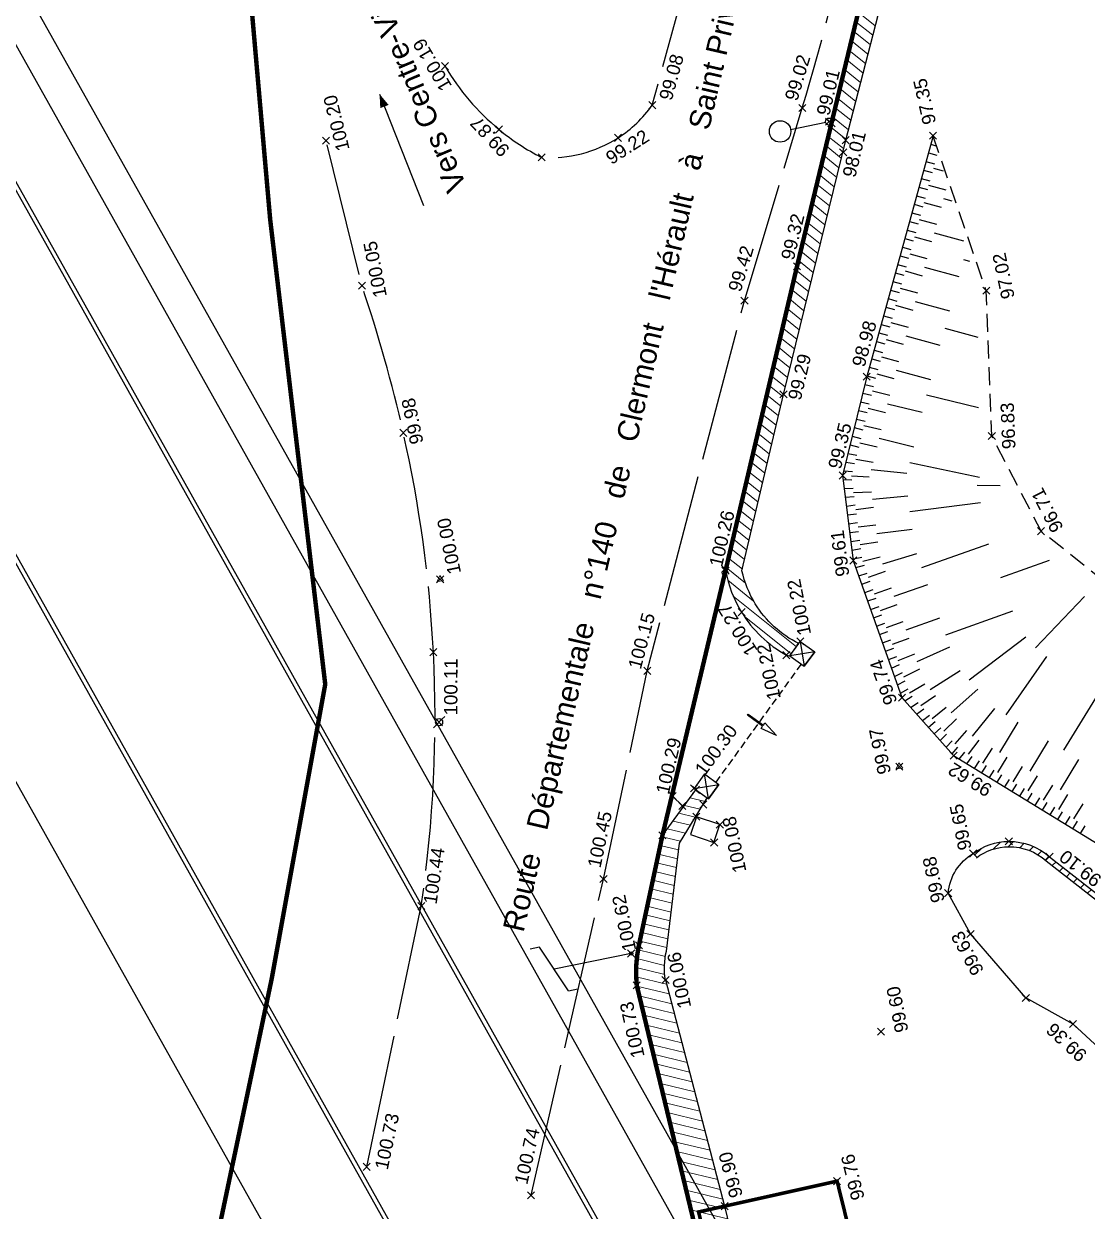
# Model space of a CAD drawing. Extents: x 947 to 1126, y 1788 to 2053.
# Drawn here: x 988.3 to 1018.18, y 1982.23 to 2015.62 of the extents above; entities that cross this region are included whole.
import ezdxf
from ezdxf.enums import TextEntityAlignment as Align

# ---------------------------------------------------------------- set-up
doc = ezdxf.new("R2010")
doc.units = 0
doc.header["$LTSCALE"] = 2.5
doc.header["$PDMODE"] = 3
doc.header["$PDSIZE"] = 0.1
for name, pattern in [('Bordchaussee', [1.7, 1.5, -0.2]), ('CACH200', [0.12, 0.08, -0.04]), ('CACH500', [0.30000000000000004, 0.2, -0.1]), ('CONTINU', [0]), ('FANTOME', [63.50000000000001, 31.75, -6.35, 6.35, -6.35, 6.35, -6.35])]:
    doc.linetypes.add(name, pattern=pattern)
for name, color, linetype in [('F_Cadastre_application', 252, 'FANTOME'), ('PBO', 7, 'Continuous'), ('T_Bati', 7, 'Continuous'), ('T_Bordures_trottoir', 7, 'Continuous'), ('T_Murs', 7, 'Continuous'), ('T_RES_AEP', 4, 'Continuous'), ('T_RES_AEP_SYMBOLE', 4, 'Continuous'), ('T_RES_TEL', 3, 'Continuous'), ('T_Signalisation_Verticale', 7, 'Continuous'), ('T_Talus_barbules', 32, 'Continuous'), ('T_Talus_crête', 34, 'Continuous'), ('T_Talus_Pied', 34, 'CACH500'), ('T_Textes', 7, 'Continuous'), ('T_Voies_Goudron', 7, 'Bordchaussee')]:
    doc.layers.add(name, color=color, linetype=linetype)
for name, color, linetype, lineweight in [('T_Murs_Hachures', 7, 'Continuous', 0), ('TOPOALT', 7, 'Continuous', 0), ('TOPOJIS', 7, 'Continuous', 0)]:
    doc.layers.add(name, color=color, linetype=linetype, lineweight=lineweight)
doc.styles.add('Arial', font='arial.ttf')

# ---------------------------------------------------------------- blocks, each defined once
blk = doc.blocks.new('PointTopo')
at = {"color": 0}
blk.add_point((0, 0), dxfattribs=at)
at = {"layer": 'TOPOALT', "style": 'Arial'}
blk.add_attdef('ALT', (0.125, -0.125), '', height=0.3750000000000001, dxfattribs=at)
blk = doc.blocks.new('gd07')
for p, q in [((0, 0), (0, 1)), ((0, 1), (1, 1)), ((0, 0), (1, 1)), ((1, 1), (0, 1)), ((0, 1), (1, 0)), ((1, 0), (1, 1)), ((1, 0), (0, 0))]:
    blk.add_line(p, q)
blk = doc.blocks.new('gr01')
at = {"color": 0, "linetype": 'ByBlock'}
blk.add_lwpolyline([(-3.9139059993e-06, 0.0201500685203122), (0.5264771646945832, 0.0201366147649971), (0.5264483045238677, 0.0944274122477396), (0.9987509119096244, 0.0001939952301697), (0.526484947553584, -0.0942228927563065), (0.526484947553584, -0.0199320896677939), (3.9139059993e-06, -0.0201500685203122)], close=True, dxfattribs=at)
blk = doc.blocks.new('p100')
at = {"flags": 128}
for points in [[(0.6822000044048764, 2.494010708417045), (0.6822000044048764, 2.754010708417045)], [(-0.6822000044048764, 1.930989291582955), (0.6822000044048764, 2.494010708417045)], [(0, 0), (0, 2.2125)], [(-0.6822000044048764, 1.930989291582955), (-0.6822000044048764, 1.670989291582956)]]:
    blk.add_lwpolyline(points, dxfattribs=at)
blk.add_circle((0, 0), 0.05)
blk = doc.blocks.new('a001')
at = {"color": 0}
for points in [[(0.160355, 0.160355), (0.070711, 0.070711)], [(-0.070711, -0.070711), (-0.160355, -0.160355)]]:
    blk.add_lwpolyline(points, dxfattribs=at)
blk.add_circle((0, 0), 0.1, dxfattribs=at)
blk = doc.blocks.new('r023')
at = {"color": 0, "linetype": 'Continuous'}
blk.add_line((0, 1.103968), (0, 0.1), dxfattribs=at)
blk.add_circle((5.2e-05, 1.405259), 0.30119, dxfattribs=at)
at = {"color": 0}
blk.add_circle((0, 0), 0.1, dxfattribs=at)
blk = doc.blocks.new('gd05')
blk.add_lwpolyline([(0, 0), (0, 1), (1, 1), (1, 0)], close=True)
blk = doc.blocks.new('t003')
at = {"color": 0}
blk.add_line((0, 0), (0, 0), dxfattribs=at)
blk.add_lwpolyline([(0.259834, -0.149954), (-5.3e-05, 0.3), (-0.259781, -0.150046)], close=True, dxfattribs=at)

msp = doc.modelspace()

# ---------------------------------------------------------------- hatches: boundary and pattern name
at = {"layer": 'T_Murs_Hachures'}
h = msp.add_hatch(dxfattribs=at)
h.set_pattern_fill('_U', color=256, scale=0.25, angle=141.2525796842289, style=0, pattern_type=0)
h.set_pattern_definition([(141.2525796842289, (0, 0), (-0.1564720895108958, -0.1949781659676134), [])])
edge = h.paths.add_edge_path()
edge.add_arc((1011.406043096757, 2000.875003786781), 2.991918217568915, 211.537934928023, 243.65935876448378, ccw=False)
edge.add_arc((1011.406043096759, 2000.875003786782), 2.991918217571356, 192.3352129605031, 211.5379349280345, ccw=False)
edge.add_line((1008.483194911136, 2000.235837842417), (1009.647949, 2005.196463))
edge.add_line((1009.647949, 2005.196463), (1011.396576, 2012.343031))
edge.add_line((1011.396576, 2012.343031), (1012.590985339819, 2016.948377627316))
edge.add_line((1012.590985339819, 2016.948377627316), (1013.447735791111, 2021.489819124718))
edge.add_line((1013.447735791111, 2021.489819124718), (1013.662985862505, 2022.891283214449))
edge.add_line((1013.662985862505, 2022.891283214449), (1013.73415, 2023.28008))
edge.add_line((1013.73415, 2023.28008), (1017.003093, 2023.779834))
edge.add_line((1017.003093, 2023.779834), (1025.520258, 2025.064502))
edge.add_line((1025.520258, 2025.064502), (1026.654826, 2025.183606))
edge.add_line((1026.654826, 2025.183606), (1030.812807, 2025.797474))
edge.add_line((1030.812807, 2025.797474), (1035.153858, 2026.431254))
edge.add_line((1035.153858, 2026.431254), (1036.628973, 2024.253925))
edge.add_line((1036.628973, 2024.253925), (1039.157619, 2020.858608))
edge.add_line((1039.157619, 2020.858608), (1041.057, 2018.235183))
edge.add_line((1041.057, 2018.235183), (1046.46123, 2010.565529))
edge.add_line((1046.46123, 2010.565529), (1051.544515, 2003.423409))
edge.add_line((1051.544515, 2003.423409), (1052.130611085689, 2003.840553131006))
edge.add_line((1052.130611085689, 2003.840553131006), (1047.048313490764, 2010.981285806562))
edge.add_line((1047.048313490764, 2010.981285806562), (1041.64240520145, 2018.653321625683))
edge.add_line((1041.64240520145, 2018.653321625683), (1039.737475100536, 2021.284411043756))
edge.add_line((1039.737475100536, 2021.284411043756), (1037.215533933753, 2024.670725188393))
edge.add_line((1037.215533933753, 2024.670725188393), (1035.496374264435, 2027.208273924347))
edge.add_line((1035.496374264435, 2027.208273924347), (1030.708309363605, 2026.50923127941))
edge.add_line((1030.708309363605, 2026.50923127941), (1026.231894, 2025.905689))
edge.add_line((1026.231894, 2025.905689), (1019.97667, 2024.9151))
edge.add_line((1019.97667, 2024.9151), (1015.778406, 2024.337506))
edge.add_line((1015.778406, 2024.337506), (1013.332001, 2024.125346))
edge.add_line((1013.332001, 2024.125346), (1013.090032, 2022.996601))
edge.add_line((1013.090032, 2022.996601), (1012.873689, 2021.588021))
edge.add_line((1012.873689, 2021.588021), (1012.021461, 2017.070552))
edge.add_line((1012.021461, 2017.070552), (1010.997796, 2012.817081))
edge.add_line((1010.997796, 2012.817081), (1010.028919, 2008.795267))
edge.add_line((1010.028919, 2008.795267), (1008.020862, 2000.24306))
edge.add_arc((1011.406043096757, 2000.875003786781), 3.443661424631404, 190.574231864715, 211.5379349280308)
edge.add_arc((1011.406043096757, 2000.875003786781), 3.443661424631384, 211.5379349280265, 240.9099257715965)
edge.add_line((1009.73179, 1997.865738), (1009.828690818086, 1997.847941102155))
edge.add_line((1009.828690818086, 1997.847941102155), (1010.078508105761, 1998.193730680903))
h = msp.add_hatch(dxfattribs=at)
h.set_pattern_fill('_U', color=256, scale=0.25, angle=-13.6565786639704, style=0, pattern_type=0)
h.set_pattern_definition([(346.3434213360296, (0, 0), (0.05902544855257708, 0.242932081914199), [])])
edge = h.paths.add_edge_path()
edge.add_line((1006.724922973683, 1992.584516672652), (1007.50490419127, 1993.855218222982))
edge.add_line((1007.50490419127, 1993.855218222982), (1007.190206, 1994.079503))
edge.add_line((1007.190206, 1994.079503), (1006.247328, 1992.79945))
edge.add_line((1006.247328, 1992.79945), (1005.585964, 1989.710123))
edge.add_arc((1009.100514664198, 1988.957726997416), 3.594185041970321, 167.9164969676096, 185.9425446078917)
edge.add_line((1005.525644, 1988.585617), (1007.092157, 1982.092015))
edge.add_line((1007.092157, 1982.092015), (1009.509385, 1972.41367))
edge.add_line((1009.509385, 1972.41367), (1010.302157, 1968.743153))
edge.add_line((1010.302157, 1968.743153), (1011.192182, 1964.854763))
edge.add_line((1011.192182, 1964.854763), (1012.904983, 1958.118469))
edge.add_line((1012.904983, 1958.118469), (1014.094212, 1953.03429))
edge.add_line((1014.094212, 1953.03429), (1014.581053, 1951.281692))
edge.add_line((1014.581053, 1951.281692), (1015.223334506305, 1951.460106542759))
edge.add_line((1015.223334506305, 1951.460106542759), (1014.189444, 1955.832114))
edge.add_line((1014.189444, 1955.832114), (1014.017335, 1956.859248))
edge.add_line((1014.017335, 1956.859248), (1013.690778798407, 1958.31025214333))
edge.add_line((1013.690778798407, 1958.31025214333), (1012.298099, 1963.562505))
edge.add_line((1012.298099, 1963.562505), (1011.978452214925, 1965.04468030536))
edge.add_line((1011.978452214925, 1965.04468030536), (1011.091700287648, 1968.91877072586))
edge.add_line((1011.091700287648, 1968.91877072586), (1010.432612, 1972.289008))
edge.add_line((1010.432612, 1972.289008), (1007.9943, 1982.377661))
edge.add_line((1007.9943, 1982.377661), (1006.33202, 1988.737164))
edge.add_arc((1008.339657257434, 1989.075657800355), 2.03597284125186, 166.6793540897611, 189.5702372144384, ccw=False)
edge.add_line((1006.358460405248, 1989.544746750558), (1006.724922973683, 1992.584516672652))
h = msp.add_hatch(dxfattribs=at)
h.set_pattern_fill('_U', color=256, scale=0.25, angle=44.99999999999999, style=0, pattern_type=0)
h.set_pattern_definition([(44.99999999999999, (0, 0), (-0.1767766952966369, 0.1767766952966369), [])])
edge = h.paths.add_edge_path()
edge.add_arc((1015.995481093836, 1990.934188169776), 1.696500317631873, 90.51106186057825, 126.8218244785069)
edge.add_line((1014.97872, 1992.292242), (1015.068619284126, 1992.172166529093))
edge.add_arc((1015.995481093837, 1990.934188169776), 1.546500317631876, 90.51106186058382, 126.82182447850971, ccw=False)
edge.add_arc((1015.995481093836, 1990.934188169776), 1.54650031763227, 48.09045397772269, 90.51106186057939, ccw=False)
edge.add_line((1017.028476119221, 1992.08509412161), (1021.536504894984, 1988.564196342927))
edge.add_line((1021.536504894984, 1988.564196342927), (1023.665110408559, 1984.748612843119))
edge.add_line((1023.665110408559, 1984.748612843119), (1024.187169800797, 1983.812807128889))
edge.add_arc((1015.884993769903, 1982.705010512633), 8.375759081477453, -4.5343065791947765, 7.6003378492254114, ccw=False)
edge.add_arc((1016.417889463176, 1981.807403452475), 7.820194095884215, -15.853632258870618, 1.7253415451170895, ccw=False)
edge.add_line((1023.940624501928, 1979.671076409619), (1023.363504917357, 1978.563854501453))
edge.add_line((1023.363504917357, 1978.563854501453), (1022.837532611164, 1974.877123431379))
edge.add_line((1022.837532611164, 1974.877123431379), (1022.986029, 1974.855938))
edge.add_line((1022.986029, 1974.855938), (1023.508378, 1978.517272))
edge.add_line((1023.508378, 1978.517272), (1024.080695, 1979.61528))
edge.add_arc((1016.417889463188, 1981.807403452564), 7.970194095897508, 344.0355926007209, 361.6663624092372)
edge.add_arc((1015.884993769902, 1982.705010512634), 8.525759081477569, 355.5207948703297, 367.7930488282832)
edge.add_line((1024.332011483792, 1983.861063996096), (1023.796105, 1984.821691))
edge.add_line((1023.796105, 1984.821691), (1021.652729, 1988.663751))
edge.add_line((1021.652729, 1988.663751), (1017.124757, 1992.200225))
edge.add_arc((1015.995481093836, 1990.934188169776), 1.696500317632072, 48.26776778310499, 90.51106186057434)

# ---------------------------------------------------------------- linework, layer by layer
at = {"layer": 'F_Cadastre_application', "ltscale": 0.025, "const_width": 0.125, "flags": 128}
msp.add_lwpolyline([(988.362201659294, 1970.00457715027), (992.8580922514782, 1977.33140236884), (995.2665709675493, 1988.764955197006), (996.7715326943255, 1997.048673577101), (995.2246873997192, 2010.108852352083), (993.682337946532, 2027.680137397984), (993.0701484182609, 2032.028151195268), (991.3574558311036, 2041.584033368143)], dxfattribs=at)
at = {"layer": 'F_Cadastre_application', "ltscale": 0.025, "flags": 128}
msp.add_lwpolyline([(1037.026427651849, 1903.719996676799, 0.125, 0.125, 0), (1031.244162966657, 1915.635636454746, 0.125, 0.125, 0), (1030.131250827418, 1917.841028739145, 0.125, 0.125, 0), (1028.71710943901, 1920.421273064972, 0.125, 0.125, 0), (1026.382481752758, 1924.233464807811, 0.125, 0.125, 0), (1023.066534, 1929.329821, 0.125, 0.125, 0), (1017.530080000002, 1938.721810999996, 0.125, 0.125, -0.06027367765974221), (1017.172372, 1939.539783, 0.125, 0.125, 0), (1015.695655, 1946.146, 0.125, 0.125, 0), (1014.789161, 1950.399413999998, 0.125, 0.125, 0), (1014.581053, 1951.281692, 0.125, 0.125, 0), (1014.094212, 1953.03429, 0.125, 0.125, 0), (1012.904983, 1958.118469, 0.125, 0.125, 0), (1011.192182, 1964.854763, 0.125, 0.125, 0), (1010.302157, 1968.743153, 0.125, 0.125, 0), (1009.509385, 1972.41367, 0.125, 0.125, 0), (1007.092157, 1982.092015, 0.125, 0.125, 0), (1005.525644, 1988.585616999998, 0.125, 0.125, -0.07881606608945001), (1005.585964, 1989.710123, 0.125, 0.125, 0), (1006.247328, 1992.79945, 0.125, 0.125, 0), (1008.020862, 2000.24306, 0.125, 0.125, 0), (1010.028919, 2008.795267, 0.125, 0.125, 0), (1010.997796, 2012.817081, 0.125, 0.125, 0), (1012.021461, 2017.070552, 0.125, 0.125, 0), (1012.873689, 2021.588021, 0.125, 0.125, 0), (1013.332001, 2024.125346, 0.125, 0.125, 0), (1015.778406, 2024.337506, 0.125, 0.125, 0), (1019.97667, 2024.9151, 0.125, 0.125, 0), (1026.231894, 2025.905689, 0.125, 0.125, 0), (1035.496374264435, 2027.208273924347, 0.125, 0.125, 0), (1042.306307703822, 2028.479740451129, 0.125, 0.125, 0), (1045.250844292421, 2023.100874001942, 0.125, 0.125, 0), (1053.74615424064, 2008.297411269055, 0.125, 0.125, 0), (1061.955696272167, 1998.959123437074, 0.125, 0.125, 0), (1072.413336397155, 1973.674856332514, 0.125, 0.125, 0), (1071.321405963603, 1956.277839693791, 0.125, 0.125, 0), (1075.367802823401, 1933.818472551036, 0.125, 0.125, 0), (1081.199193318583, 1920.588964438738, 0.125, 0.125, 0), (1090.069423972756, 1894.220847172991, 0, 0, 0)], format="xyseb", dxfattribs=at)
at = {"layer": 'PBO'}
for p, direction in [((1019.328324317112, 1938.57324222584), (-0.4890660896326709, 0.872246731132544)), ((1021.945064510509, 1940.040440494738), (-0.4890660896326629, 0.8722467311325484)), ((1028.796030713879, 1928.07351131348), (-0.4890660896326587, 0.8722467311325508)), ((1033.157264369541, 1930.518841761644), (-0.4890660896326587, 0.8722467311325508)), ((1026.613351, 1942.441608), (-0.4890660896326709, 0.872246731132544)), ((1034.901757831806, 1931.496973940909), (-0.4890660896326629, 0.8722467311325484)), ((1035.774004562939, 1931.986040030542), (-0.4890660896326629, 0.8722467311325484))]:
    msp.add_xline(p, direction, dxfattribs=at)
at = {"layer": 'T_Bati', "linetype": 'Continuous', "const_width": 0.1, "flags": 128}
msp.add_lwpolyline([(1007.263099185978, 1982.214886228293), (1011.155621, 1983.081412), (1013.633221, 1973.025594), (1010.432612, 1972.289008), (1009.77967990274, 1972.138742646815)], close=True, dxfattribs=at)
at = {"layer": 'T_Bordures_trottoir', "flags": 128}
msp.add_lwpolyline([(1022.986029, 1974.855938), (1022.664663, 1974.842582), (1021.717735, 1978.704427), (1020.641254, 1982.234155), (1020.419441, 1983.87464), (1019.657037, 1984.91883), (1019.232027, 1986.162152), (1017.786172, 1987.496826), (1016.458787, 1988.232087), (1014.90286, 1990.029842), (1014.277, 1991.175642, -0.2407982998118377), (1014.97872, 1992.292242)], format="xyb", dxfattribs=at)
at = {"layer": 'T_Murs', "color": 2}
msp.add_line((1009.828690818086, 1997.847941102155), (1009.828690818086, 1997.847941102155), dxfattribs=at)
at = {"layer": 'T_Murs', "linetype": 'CACH200'}
msp.add_line((1007.753487100191, 1994.292463152314), (1010.152926736362, 1997.613695356623), dxfattribs=at)
at = {"layer": 'T_Murs', "flags": 128}
for points, format in [([(1012.021461, 2017.070552), (1010.997796, 2012.817081), (1010.028919, 2008.795267), (1008.020862, 2000.24306, 0.09172738152740642), (1008.471031, 1999.073752, 0.1288657947444062), (1009.73179, 1997.865738), (1009.828690818086, 1997.847941102155), (1010.078508105761, 1998.193730680903, -0.1410811511095453), (1008.856049041516, 1999.310042145444, -0.08398430675299956), (1008.483194911136, 2000.235837842417), (1009.647949, 2005.196463), (1011.396576, 2012.343031), (1012.590985339819, 2016.948377627316)], "xyb"), ([(998.2980331873237, 2013.637630782341, 0, 0.25, 0), (998.4353153790495, 2013.288662875744, 0, 0, 0)], "xyseb"), ([(1014.581053, 1951.281692), (1014.094212, 1953.03429), (1012.904983, 1958.118469), (1011.192182, 1964.854763), (1010.302157, 1968.743153), (1009.509385, 1972.41367), (1007.092157, 1982.092015), (1005.525644, 1988.585617, -0.07881606608921261), (1005.585964, 1989.710123), (1006.247328, 1992.79945), (1007.190206, 1994.079503)], "xyb"), ([(1006.33202, 1988.737164, -0.1002137885140671), (1006.358460405248, 1989.544746750558), (1006.724922973683, 1992.584516672652), (1007.504904191263, 1993.855218222987)], "xyb"), ([(1014.97872, 1992.292242, -0.159774712528722), (1015.980349, 1992.630621, -0.1864372976503466), (1017.124757, 1992.200225), (1021.652729, 1988.663751), (1023.796105, 1984.821691), (1024.332011483792, 1983.861063996096), (1024.332011483792, 1983.861063996096, -0.05359904874479526), (1024.384713, 1982.039172, -0.07708086139608439), (1024.080695, 1979.61528), (1023.508378, 1978.517272), (1022.986029, 1974.855938)], "xyb"), ([(1015.068619284126, 1992.172166529093, -0.1597747125287036), (1015.981686939081, 1992.480626967055, -0.1872379828811406), (1017.028476119221, 1992.08509412161), (1021.536504894984, 1988.564196342927), (1023.665110408559, 1984.748612843119), (1024.187169800797, 1983.812807128889, -0.05299690824378456), (1024.234538204993, 1982.042856514381, -0.0768535198621653), (1023.940624501928, 1979.671076409619), (1023.363504917357, 1978.563854501453), (1022.837532611164, 1974.877123431379)], "xyb")]:
    msp.add_lwpolyline(points, format=format, dxfattribs=at)
for points in [[(998.2980331873237, 2013.637630782341), (999.5286856085665, 2010.509343028547)], [(1006.33202, 1988.737164), (1007.9943, 1982.377661), (1010.432612, 1972.289008), (1011.091700287648, 1968.91877072586), (1011.978452214925, 1965.04468030536), (1012.298099, 1963.562505), (1013.690778798407, 1958.31025214333), (1014.017335, 1956.859248), (1014.189444, 1955.832114), (1015.223334506305, 1951.460106542759)]]:
    msp.add_lwpolyline(points, dxfattribs=at)
at = {"layer": 'T_Talus_barbules'}
for p, q in [((1013.7862408083, 2012.226527729905), (1013.934400188522, 2012.185742859624)), ((1013.852592, 2012.467562), (1013.852592, 2012.467562)), ((1013.719889616601, 2011.985493459811), (1013.960923886695, 2011.919142268111)), ((1013.653538424901, 2011.744459189716), (1013.894572694996, 2011.678107998017)), ((1013.861397099146, 2011.557590862969), (1014.138920659825, 2011.481195008684)), ((1013.520836041502, 2011.262390649527), (1013.761870311596, 2011.196039457828)), ((1013.587187233201, 2011.503424919622), (1013.828221503296, 2011.437073727922)), ((1013.454484849802, 2011.021356379433), (1013.695519119897, 2010.955005187733)), ((1013.728694715747, 2011.07552232278), (1014.210763255936, 2010.942819939381)), ((1013.321782466403, 2010.539287839243), (1013.562816736497, 2010.472936647544)), ((1013.388133658102, 2010.780322109338), (1013.629167928197, 2010.713970917638)), ((1013.595992332347, 2010.593453782591), (1014.078060872536, 2010.460751399192)), ((1014.144412064236, 2010.701785669286), (1014.38434522539, 2010.635737587557)), ((1013.255431274703, 2010.298253569149), (1013.496465544798, 2010.231902377449)), ((1013.189080083004, 2010.057219299054), (1013.430114353098, 2009.990868107354)), ((1013.463289948948, 2010.111385242402), (1013.945358489137, 2009.978682859002)), ((1013.056377699604, 2009.575150758865), (1013.297411969699, 2009.508799567165)), ((1013.122728891304, 2009.816185028959), (1013.363763161399, 2009.74983383726)), ((1013.330587565549, 2009.629316702212), (1013.812656105738, 2009.496614318813)), ((1013.879007297438, 2009.737648588908), (1014.711577979476, 2009.508461026053)), ((1012.990026507905, 2009.33411648877), (1013.231060777999, 2009.267765297071)), ((1012.857324124505, 2008.852047948581), (1013.0983583946, 2008.785696756881)), ((1012.923675316205, 2009.093082218676), (1013.1647095863, 2009.026731026976)), ((1013.197885182149, 2009.147248162023), (1013.679953722339, 2009.014545778624)), ((1014.710441994417, 2008.99017528192), (1014.875194356519, 2008.944822745301)), ((1012.790972932806, 2008.611013678486), (1013.0320072029, 2008.544662486787)), ((1013.06518279875, 2008.665179621834), (1013.547251338939, 2008.532477238435)), ((1013.613602530639, 2008.77351150853), (1014.577739611017, 2008.508106741731)), ((1012.724621741106, 2008.369979408392), (1012.965656011201, 2008.303628216692)), ((1012.932480415351, 2008.183111081645), (1013.41454895554, 2008.050408698246)), ((1012.591919357707, 2007.887910868203), (1012.832953627801, 2007.821559676503)), ((1012.658270549406, 2008.128945138297), (1012.899304819501, 2008.062593946598)), ((1012.525568166007, 2007.646876598108), (1012.766602436102, 2007.580525406408)), ((1012.799778031952, 2007.701042541456), (1013.281846572141, 2007.568340158057)), ((1013.34819776384, 2007.809374428151), (1014.312334844219, 2007.543969661353)), ((1012.459216974308, 2007.405842328013), (1012.700251244402, 2007.339491136314)), ((1012.667075648552, 2007.218974001267), (1013.149144188742, 2007.086271617867)), ((1012.326514590908, 2006.923773787824), (1012.567548861003, 2006.857422596124)), ((1012.392865782608, 2007.164808057919), (1012.633900052703, 2007.098456866219)), ((1013.082792997042, 2006.845237347773), (1014.04693007742, 2006.579832580974)), ((1014.17963246082, 2007.061901121163), (1015.109648943805, 2006.805888970185)), ((1012.260163399209, 2006.682739517729), (1012.501197669303, 2006.61638832603)), ((1012.534373265153, 2006.736905461077), (1013.016441805342, 2006.604203077678)), ((1012.127461015809, 2006.20067097754), (1012.368495285904, 2006.134319785841)), ((1012.193812207509, 2006.441705247635), (1012.434846477604, 2006.375354055935)), ((1012.401670881754, 2006.254836920888), (1012.883739421943, 2006.122134537489)), ((1012.06110982411, 2005.959636707446), (1012.302144094204, 2005.893285515746)), ((1012.817388230243, 2005.881100267394), (1013.781525310622, 2005.615695500596)), ((1011.99475863241, 2005.718602437351), (1012.236313050648, 2005.654170589403)), ((1012.268968498355, 2005.772768380699), (1012.751037038544, 2005.6400659973)), ((1011.875463521102, 2005.233052113653), (1012.118325416212, 2005.17373854098)), ((1011.934777093774, 2005.475914008764), (1012.177638988885, 2005.416600436091)), ((1012.147982202549, 2005.295169488536), (1012.63370599277, 2005.17654234319)), ((1013.664467145886, 2005.182149947611), (1015.125095748965, 2004.825424160073)), ((1011.816149948429, 2004.990190218542), (1012.05901184354, 2004.930876645869)), ((1012.574392420098, 2004.93368044808), (1013.545840000541, 2004.696426157389)), ((1011.697522803084, 2004.50446642832), (1011.940384698195, 2004.445152855648)), ((1011.756836375757, 2004.747328323431), (1011.999698270867, 2004.688014750759)), ((1012.029355057204, 2004.809445698314), (1012.515078847425, 2004.690818552969)), ((1011.638209230411, 2004.261604533209), (1011.881071125522, 2004.202290960537)), ((1011.910727911858, 2004.323721908092), (1012.39645170208, 2004.205094762747)), ((1011.578895657739, 2004.018742638099), (1011.821757552849, 2003.959429065426)), ((1011.792100766513, 2003.837998117871), (1012.277824556735, 2003.719370972526)), ((1012.337138129407, 2003.962232867636), (1013.308585709851, 2003.724978576946)), ((1011.460268512394, 2003.533018847877), (1011.705945680677, 2003.48672922718)), ((1011.519582085066, 2003.775880742988), (1011.762544930012, 2003.716982050507)), ((1011.400954939721, 2003.290156952766), (1011.648683029544, 2003.256529679419)), ((1011.677397663473, 2003.371629157926), (1012.170969538305, 2003.291711673135)), ((1013.200741394167, 2003.286199489806), (1015.155959788952, 2002.865341997662)), ((1011.341641367048, 2003.047295057655), (1011.590756745324, 2003.026282482696)), ((1011.561548865911, 2002.911110549402), (1012.060677436308, 2002.881603428006)), ((1012.116810436465, 2003.086802652153), (1013.110826813906, 2002.977571514743)), ((1011.323823258217, 2002.802067905907), (1011.573678921874, 2002.793573946968)), ((1011.355155883653, 2002.554039144302), (1011.605120904986, 2002.5582210231)), ((1015.089347198157, 2002.645376689814), (1015.73537018953, 2002.639747146246)), ((1011.38648850909, 2002.306010382697), (1011.635910608441, 2002.322999095271)), ((1011.620598432375, 2002.440599825097), (1012.120150904383, 2002.461749948293)), ((1012.148859365597, 2002.252226510117), (1013.144465423982, 2002.345867187748)), ((1011.417821134526, 2002.057981621092), (1011.66603550427, 2002.087808230898)), ((1011.449153759963, 2001.809952859487), (1011.697182521567, 2001.841285484924)), ((1011.681516208849, 2001.965299865726), (1012.177573732059, 2002.027965116599)), ((1013.201021403915, 2001.90526685674), (1015.185251496754, 2002.155927860232)), ((1011.480486385399, 2001.561924097882), (1011.728515147004, 2001.593256723319)), ((1011.744181459722, 2001.469242342517), (1012.240238982932, 2001.531907593389)), ((1011.511819010835, 2001.313895336277), (1011.75984777244, 2001.345227961714)), ((1012.271571608368, 2001.283878831784), (1013.263686654788, 2001.40920933353)), ((1011.543151636272, 2001.065866574673), (1011.791068488277, 2001.098072699742)), ((1011.574484261708, 2000.817837813068), (1011.820564791708, 2000.861932855363)), ((1011.805887551666, 2000.980017773044), (1012.300026757017, 2001.056348931392)), ((1013.538924691477, 2000.327438722018), (1015.424094426351, 2000.995372154866)), ((1011.605816887145, 2000.569809051463), (1011.849504593672, 2000.625632896615)), ((1011.881213832419, 2000.511552761224), (1012.365789224968, 2000.634787045967)), ((1012.439587050074, 2000.433762153431), (1013.395812696504, 2000.726392488682)), ((1015.758061142775, 2000.052787287429), (1017.123316787563, 2000.536510250232)), ((1011.680671975698, 2000.332112510423), (1011.921415810857, 2000.399509883018)), ((1011.764163654804, 2000.096466293564), (1012.001390872343, 2000.175353854424)), ((1012.041555711216, 2000.06213486424), (1012.512848144934, 2000.229118222452)), ((1011.84765533391, 1999.860820076705), (1012.083301550769, 1999.944311755811)), ((1012.763323182253, 1999.522179571875), (1013.705908049689, 1999.856146288299)), ((1011.931147013016, 1999.625173859845), (1012.166793229875, 1999.708665538951)), ((1012.208539069428, 1999.590842430522), (1012.679831503146, 1999.757825788734)), ((1016.733936058543, 1998.077056532316), (1018.112525573044, 1999.513154639001)), ((1012.014638692122, 1999.389527642986), (1012.250284908981, 1999.473019322092)), ((1012.098130371228, 1999.153881426127), (1012.333776588087, 1999.237373105233)), ((1012.37552242764, 1999.119549996803), (1012.846814861359, 1999.286533355016)), ((1012.181622050334, 1998.918235209268), (1012.417268267193, 1999.001726888374)), ((1013.097289898677, 1998.579594704438), (1014.039874766114, 1998.913561420862)), ((1014.206858124326, 1998.442268987144), (1016.092027859199, 1999.110202419992)), ((1012.26511372944, 1998.682588992409), (1012.500759946299, 1998.766080671515)), ((1012.348605408546, 1998.446942775549), (1012.584251625405, 1998.530434454656)), ((1012.542505785853, 1998.648257563085), (1013.013798219571, 1998.815240921297)), ((1012.432097087652, 1998.21129655869), (1012.667743304512, 1998.294788237796)), ((1012.709489144065, 1998.176965129367), (1013.180781577783, 1998.343948487579)), ((1014.86694223674, 1997.175004818972), (1016.461336284284, 1998.382443273369)), ((1012.515588766758, 1997.975650341831), (1012.751234983618, 1998.059142020937)), ((1012.599080445865, 1997.740004124972), (1012.833062364751, 1997.828052189313)), ((1012.873045484715, 1997.714778227503), (1013.33748388331, 1997.899972649423)), ((1013.409636978123, 1997.691227841282), (1014.323395662923, 1998.097485230081)), ((1015.908900347579, 1996.185158047921), (1017.053978452285, 1997.824912948545)), ((1012.682572124971, 1997.504357908113), (1012.912943043861, 1997.60146218057)), ((1012.766063804077, 1997.268711691253), (1012.992492117792, 1997.374684417687)), ((1013.032149591845, 1997.261213501291), (1013.480829488276, 1997.481863338224)), ((1013.770227668593, 1996.897298849006), (1014.611506401778, 1997.437900451936)), ((1012.849555483183, 1997.033065474394), (1013.071733382293, 1997.147682144853)), ((1012.933047162289, 1996.797419257535), (1013.150694182063, 1996.920422407022)), ((1013.190078737511, 1996.806686872676), (1013.620650208848, 1997.060868319816)), ((1014.365243571282, 1996.243124571385), (1015.112999970896, 1996.907097738643)), ((1017.526742761154, 1995.196716096009), (1018.572247299015, 1996.901685380574)), ((1013.056123912096, 1996.585185515666), (1013.268973095469, 1996.716316080897)), ((1013.222413325313, 1996.39850977795), (1013.430111653332, 1996.53765504211)), ((1013.510544599825, 1996.448282030952), (1013.920517735634, 1996.734502274673)), ((1013.38870273853, 1996.211834040233), (1013.590888916558, 1996.358873998797)), ((1013.554992151747, 1996.025158302517), (1013.75132036812, 1996.179933079066)), ((1013.831412641171, 1996.090390518407), (1014.217964206801, 1996.407530687904)), ((1014.956627659254, 1995.591409614877), (1015.591178291835, 1996.364290908926)), ((1013.721281564964, 1995.838482564801), (1013.911426541048, 1996.000793649049)), ((1013.887570978181, 1995.651806827084), (1014.071001350351, 1995.821669414388)), ((1014.150774870417, 1995.731901047734), (1014.510893241672, 1996.07876522675)), ((1015.7252635288, 1995.128359857121), (1016.24801579773, 1995.980844499404)), ((1014.053860391398, 1995.465131089368), (1014.230484251536, 1995.642060487801)), ((1014.469271761892, 1995.372070825263), (1014.801226263229, 1995.745977510202)), ((1014.220149804615, 1995.278455351652), (1014.389728112718, 1995.462148567152)), ((1014.386439217832, 1995.091779613935), (1014.548769552896, 1995.281908155501)), ((1014.844866194869, 1995.080283651916), (1015.146926893827, 1995.478729801533)), ((1015.255060525339, 1994.830112014055), (1015.525025242954, 1995.250967156881)), ((1016.577748171083, 1994.605607588191), (1017.100500440013, 1995.458092230474)), ((1014.587275265104, 1994.946404610723), (1014.742147096334, 1995.142656275408)), ((1014.800396425675, 1994.815716543491), (1014.947513151912, 1995.017846869917)), ((1015.013517586246, 1994.685028476258), (1015.152606118949, 1994.892764799684)), ((1015.677008554905, 1994.571429468747), (1015.93838468937, 1994.997671789889)), ((1017.430232813365, 1994.082855319261), (1017.952985082296, 1994.935339961544)), ((1015.226638746817, 1994.554340409026), (1015.357459540329, 1994.767380123597)), ((1015.439759907387, 1994.423652341793), (1015.57044797462, 1994.636773502364)), ((1015.652881067958, 1994.292964274561), (1015.783569135191, 1994.506085435131)), ((1016.103250876047, 1994.310053334282), (1016.364627010512, 1994.736295655424)), ((1015.866002228529, 1994.162276207328), (1015.996690295761, 1994.375397367898)), ((1016.0791233891, 1994.031588140095), (1016.209811456332, 1994.244709300666)), ((1016.529493197188, 1994.048677199817), (1016.790869331653, 1994.474919520958)), ((1016.95573551833, 1993.787301065352), (1017.217111652795, 1994.213543386493)), ((1016.29224454967, 1993.900900072863), (1016.422932616903, 1994.114021233433)), ((1016.505365710241, 1993.77021200563), (1016.636053777474, 1993.983333166201)), ((1016.718486870812, 1993.639523938398), (1016.849174938044, 1993.852645098968)), ((1017.381977839471, 1993.525924930887), (1017.643353973936, 1993.952167252028)), ((1016.931608031382, 1993.508835871165), (1017.062296098615, 1993.721957031735)), ((1017.144729191953, 1993.378147803932), (1017.275417259186, 1993.591268964503)), ((1017.808220160612, 1993.264548796421), (1018.069596295078, 1993.690791117563)), ((1017.357850352524, 1993.2474597367), (1017.488538419756, 1993.46058089727)), ((1017.570971513095, 1993.116771669467), (1017.701659580327, 1993.329892830038)), ((1017.784092673665, 1992.986083602235), (1017.914780740898, 1993.199204762805)), ((1017.997213834236, 1992.855395535002), (1018.127901901469, 1993.068516695572))]:
    msp.add_line(p, q, dxfattribs=at)
at = {"layer": 'T_Talus_crête', "flags": 128}
msp.add_lwpolyline([(1013.852592, 2012.467562), (1011.988461, 2005.695725), (1011.30948, 2002.915609), (1011.611005, 2000.52874), (1012.976622, 1996.674434), (1014.430061, 1995.04281), (1018.657525, 1992.450486), (1022.565659, 1988.587342), (1024.59871, 1985.321859), (1024.954349, 1983.932346), (1026.061761, 1978.71286), (1026.47657, 1975.550951), (1026.31805, 1970.278557), (1026.871274, 1970.112308), (1026.895137, 1969.005697)], dxfattribs=at)
at = {"layer": 'T_Talus_Pied', "flags": 128}
msp.add_lwpolyline([(1032.519377, 1992.410245), (1030.369134, 1994.731057), (1028.014947, 1995.814544), (1024.361165, 1995.891066), (1023.836479, 1996.768393), (1020.68441, 1998.324394), (1016.888315, 2001.350816), (1015.503444, 2004.028126), (1015.347561, 2008.111359), (1013.852592, 2012.467562)], dxfattribs=at)
at = {"layer": 'T_Voies_Goudron', "flags": 128}
for points in [[(1000.137607, 2014.422226, 0.08796837332363915), (1001.655114, 2012.644125, 0.05360218621475273), (1002.850995, 2011.857678, 0.1619258135065536), (1004.999826, 2012.408575, 0.0954576364171094), (1005.961616, 2013.327056), (1007.84444, 2020.208558, 0.006545625571364236), (1008.943278, 2025.55559, 0.006148837601918208), (1009.847667, 2030.603102)], [(1002.555764, 1982.684771), (1004.589838, 1991.572198), (1005.820443, 1997.424804), (1008.553192, 2007.830828), (1010.176444, 2013.247475, 0.02098207408257628), (1011.669217, 2019.082475, 0.01969707713959077), (1012.620885, 2024.656172, 0.002399676857746556), (1013.304373, 2030.098934)], [(997.936964, 1983.483432), (999.469654, 1990.812751, 0.0491164001550077), (999.809831, 1997.951621, 0.04272269231925788), (998.9669, 2004.114502, 0.0264706121512273), (997.802632, 2008.252742), (996.79296, 2012.327145)]]:
    msp.add_lwpolyline(points, format="xyb", dxfattribs=at)
msp.add_lwpolyline([(1006.806847, 1993.626931), (1006.534623, 1993.904678), (1008.006641, 2000.290061)], dxfattribs=at)

# ---------------------------------------------------------------- block references
at = {"layer": 'T_Murs', "xscale": 0.5}
for p, yscale, rotation in [((1010.121498, 1998.253236), 0.5, 234.1535961358368), ((1007.136444, 1994.121414), -0.5, 54.15359613583677)]:
    msp.add_blockref('gd07', p, dxfattribs=dict(at, yscale=yscale, rotation=rotation))
at = {"layer": 'T_Murs', "rotation": 324.1535961358368}
msp.add_blockref('gr01', (1008.64745910688, 1996.193175427671), dxfattribs=at)
at = {"layer": 'T_RES_AEP'}
msp.add_blockref('a001', (999.970636, 1995.983293), dxfattribs=at)
at = {"layer": 'T_RES_AEP_SYMBOLE', "color": 251, "xscale": 0.6955126793790966, "yscale": -0.5258355252710875, "rotation": 341.4183601387969}
msp.add_blockref('gd05', (1007.200896, 1993.32373), dxfattribs=at)
at = {"layer": 'T_RES_TEL', "rotation": 101.3965643595853}
msp.add_blockref('p100', (1005.369561, 1989.481225), dxfattribs=at)
at = {"layer": 'T_Signalisation_Verticale', "rotation": 101.3965643595955}
msp.add_blockref('r023', (1010.93291, 2012.86464), dxfattribs=at)
at = {"layer": 'TOPOJIS'}
ref = msp.add_blockref('PointTopo', (1000.137607, 2014.422226), dxfattribs=dict(at, rotation=300.4243004717458))
ref.add_attrib('ALT', '100.19', (1000.344439302044, 2013.865650817727), dxfattribs={"layer": 'TOPOALT', "height": 0.3750000000000001, "rotation": 120.424300471738, "style": 'Arial'})
ref = msp.add_blockref('PointTopo', (1005.961616, 2013.327056), dxfattribs=dict(at, rotation=74.6980008258248))
ref.add_attrib('ALT', '99.08', (1006.506789725121, 2013.432972912343), dxfattribs={"layer": 'TOPOALT', "height": 0.3750000000000001, "rotation": 74.69800082582287, "style": 'Arial'})
ref = msp.add_blockref('PointTopo', (1010.176444, 2013.247475), dxfattribs=dict(at, rotation=73.24575352113351))
ref.add_attrib('ALT', '99.02', (1010.033797340893, 2013.419889362916), dxfattribs={"layer": 'TOPOALT', "height": 0.3750000000000001, "rotation": 73.24575352113953, "style": 'Arial'})
ref = msp.add_blockref('PointTopo', (1010.93291, 2012.86464), dxfattribs=dict(at, rotation=76.46820228199155))
ref.add_attrib('ALT', '99.01', (1010.933589371252, 2013.007629353364), dxfattribs={"layer": 'TOPOALT', "height": 0.3750000000000001, "rotation": 76.46820228199174, "style": 'Arial'})
ref = msp.add_blockref('PointTopo', (1013.852592, 2012.467562), dxfattribs=dict(at, rotation=288.9412807175933))
ref.add_attrib('ALT', '97.35', (1013.941053665346, 2012.830692225354), dxfattribs={"layer": 'TOPOALT', "height": 0.3750000000000001, "rotation": 102.6977850326804, "style": 'Arial'})
ref = msp.add_blockref('PointTopo', (996.79296, 2012.327145), dxfattribs=dict(at, rotation=283.9180090955862))
ref.add_attrib('ALT', '100.20', (997.4602950590412, 2012.089249183005), dxfattribs={"layer": 'TOPOALT', "height": 0.3750000000000001, "rotation": 103.9180090955906, "style": 'Arial'})
ref = msp.add_blockref('PointTopo', (1001.655114, 2012.644125), dxfattribs=at)
ref.add_attrib('ALT', '99.87', (1001.983874442146, 2012.091379657261), dxfattribs={"layer": 'TOPOALT', "height": 0.3750000000000001, "rotation": 132.9897818365687, "style": 'Arial'})
for p, rotation in [((1010.997796, 2012.817081), 76.46820228199155), ((1011.396576, 2012.343031), 76.4552226061736), ((1008.020862, 2000.24306), 76.7863163767468), ((1007.190206, 1994.079503), 53.62490192617464), ((1006.806847, 1993.626931), 314.424635202178), ((1007.397217, 1993.666952), 77.80733831514596), ((1007.200896, 1993.32373), 77.80733831514596), ((1007.860152, 1993.102101), 77.80733831514596), ((1006.247328, 1992.79945), 53.62490192617464), ((1015.980349, 1992.630621), 0.5107211343354892), ((1005.585964, 1989.710123), 77.91649696760395), ((1016.458787, 1988.232087), 331.0171899292985)]:
    msp.add_blockref('PointTopo', p, dxfattribs=dict(at, rotation=rotation))
ref = msp.add_blockref('PointTopo', (1004.999826, 2012.408575), dxfattribs=dict(at, rotation=32.77514807909519))
ref.add_attrib('ALT', '99.22', (1004.813751879891, 2011.640805051334), dxfattribs={"layer": 'TOPOALT', "height": 0.375, "rotation": 32.77514807909513, "style": 'Arial'})
ref = msp.add_blockref('PointTopo', (1011.325625, 2012.002269), dxfattribs=dict(at, rotation=76.4552226061736))
ref.add_attrib('ALT', '98.01', (1011.66472503994, 2011.270668994365), dxfattribs={"layer": 'TOPOALT', "height": 0.375, "rotation": 76.45522260618058, "style": 'Arial'})
for p in [(1002.850995, 2011.857678), (999.809831, 1997.951621)]:
    msp.add_blockref('PointTopo', p, dxfattribs=at)
ref = msp.add_blockref('PointTopo', (1010.028919, 2008.795267), dxfattribs=dict(at, rotation=76.4552226061736))
ref.add_attrib('ALT', '99.32', (1009.93667125366, 2008.946066049384), dxfattribs={"layer": 'TOPOALT', "height": 0.375, "rotation": 76.45522260618058, "style": 'Arial'})
ref = msp.add_blockref('PointTopo', (997.802632, 2008.252742), dxfattribs=at)
ref.add_attrib('ALT', '100.05', (998.506225099305, 2007.957976656151), dxfattribs={"layer": 'TOPOALT', "height": 0.3750000000000001, "rotation": 100.8181644279199, "style": 'Arial'})
ref = msp.add_blockref('PointTopo', (1008.553192, 2007.830828), dxfattribs=dict(at, rotation=73.31766317715932))
ref.add_attrib('ALT', '99.42', (1008.445075675342, 2008.051353532489), dxfattribs={"layer": 'TOPOALT', "height": 0.3750000000000001, "rotation": 73.31766317716394, "style": 'Arial'})
ref = msp.add_blockref('PointTopo', (1015.347561, 2008.111359), dxfattribs=dict(at, rotation=288.9412807175933))
ref.add_attrib('ALT', '97.02', (1016.150916763826, 2007.923747409676), dxfattribs={"layer": 'TOPOALT', "height": 0.3750000000000001, "rotation": 101.912436618932, "style": 'Arial'})
ref = msp.add_blockref('PointTopo', (1011.988461, 2005.695725), dxfattribs=dict(at, rotation=74.60899451255469))
ref.add_attrib('ALT', '98.98', (1011.924459690854, 2005.940749928247), dxfattribs={"layer": 'TOPOALT', "height": 0.375, "rotation": 74.60899451256407, "style": 'Arial'})
ref = msp.add_blockref('PointTopo', (1009.647949, 2005.196463), dxfattribs=dict(at, rotation=76.7863163767468))
ref.add_attrib('ALT', '99.29', (1010.132635777491, 2005.007032185207), dxfattribs={"layer": 'TOPOALT', "height": 0.3750000000000001, "rotation": 76.78631637675213, "style": 'Arial'})
ref = msp.add_blockref('PointTopo', (998.9669, 2004.114502), dxfattribs=at)
ref.add_attrib('ALT', '99.98', (999.5345716145997, 2003.838395412401), dxfattribs={"layer": 'TOPOALT', "height": 0.3750000000000001, "rotation": 101.3965643595875, "style": 'Arial'})
ref = msp.add_blockref('PointTopo', (1015.503444, 2004.028126), dxfattribs=dict(at, rotation=272.1862829751535))
ref.add_attrib('ALT', '96.83', (1016.170503498434, 2003.663859149376), dxfattribs={"layer": 'TOPOALT', "height": 0.375, "rotation": 92.1862829751527, "style": 'Arial'})
ref = msp.add_blockref('PointTopo', (1011.30948, 2002.915609), dxfattribs=dict(at, rotation=76.27545715821888))
ref.add_attrib('ALT', '99.35', (1011.259337937629, 2003.07155153941), dxfattribs={"layer": 'TOPOALT', "height": 0.3750000000000001, "rotation": 76.27545715820924, "style": 'Arial'})
ref = msp.add_blockref('PointTopo', (1016.888315, 2001.350816), dxfattribs=dict(at, rotation=297.3508125159112))
ref.add_attrib('ALT', '96.71', (1017.526753487423, 2001.442875992978), dxfattribs={"layer": 'TOPOALT', "height": 0.3750000000000001, "rotation": 117.3508125159038, "style": 'Arial'})
ref = msp.add_blockref('PointTopo', (1008.006641, 2000.290061), dxfattribs=dict(at, rotation=77.01843476023713))
ref.add_attrib('ALT', '100.26', (1007.920117890033, 2000.321452946507), dxfattribs={"layer": 'TOPOALT', "height": 0.3750000000000001, "rotation": 77.01843476025032, "style": 'Arial'})
ref = msp.add_blockref('PointTopo', (1000, 2000), dxfattribs=at)
ref.add_attrib('ALT', '100.00', (1000.5914428857, 2000.181627752653), dxfattribs={"layer": 'TOPOALT', "height": 0.3750000000000001, "rotation": 101.3965643595872, "style": 'Arial'})
ref = msp.add_blockref('PointTopo', (1011.611005, 2000.52874), dxfattribs=dict(at, rotation=277.1998422343306))
ref.add_attrib('ALT', '99.61', (1011.501797771108, 2000.10169628638), dxfattribs={"layer": 'TOPOALT', "height": 0.3750000000000001, "rotation": 97.19984223432579, "style": 'Arial'})
at = {"layer": 'TOPOJIS', "color": 1, "linetype": 'CONTINU', "xscale": 0.3497957553710777, "yscale": 0.3497957553710777, "zscale": 0.3497957553710777, "rotation": 5.209811880566408}
for p in [(1000, 2000), (1012.903368, 1994.734369)]:
    msp.add_blockref('t003', p, dxfattribs=at)
at = {"layer": 'TOPOJIS'}
ref = msp.add_blockref('PointTopo', (1010.121498, 1998.253236), dxfattribs=dict(at, rotation=330.9099257715965))
ref.add_attrib('ALT', '100.22', (1010.428807071546, 1998.463475130567), dxfattribs={"layer": 'TOPOALT', "height": 0.3750000000000001, "rotation": 101.3965643595924, "style": 'Arial'})
ref = msp.add_blockref('PointTopo', (1008.471031, 1999.073752), dxfattribs=dict(at, rotation=301.5378958313995))
ref.add_attrib('ALT', '100.27', (1008.938387021474, 1997.999543571364), dxfattribs={"layer": 'TOPOALT', "height": 0.375, "rotation": 121.5378958314067, "style": 'Arial'})
ref = msp.add_blockref('PointTopo', (1005.820443, 1997.424804), dxfattribs=dict(at, rotation=75.28568135138715))
ref.add_attrib('ALT', '100.15', (1005.638321412222, 1997.446148302532), dxfattribs={"layer": 'TOPOALT', "height": 0.3750000000000001, "rotation": 75.28568135138197, "style": 'Arial'})
ref = msp.add_blockref('PointTopo', (1009.73179, 1997.865738), dxfattribs=dict(at, rotation=330.9099257715965))
ref.add_attrib('ALT', '100.22', (1009.576237168036, 1996.651799103011), dxfattribs={"layer": 'TOPOALT', "height": 0.3750000000000001, "rotation": 101.3965643595924, "style": 'Arial'})
ref = msp.add_blockref('PointTopo', (999.9706359999998, 1995.983293), dxfattribs=dict(at, rotation=89.80234658758802))
ref.add_attrib('ALT', '100.11', (1000.484339447599, 1996.173216416965), dxfattribs={"layer": 'TOPOALT', "height": 0.375, "rotation": 89.80234658757499, "style": 'Arial'})
ref = msp.add_blockref('PointTopo', (1012.976622, 1996.674434), dxfattribs=dict(at, rotation=289.5097167560577))
ref.add_attrib('ALT', '99.74', (1012.854583451063, 1996.550492178771), dxfattribs={"layer": 'TOPOALT', "height": 0.375, "rotation": 109.5097167560597, "style": 'Arial'})
ref = msp.add_blockref('PointTopo', (1007.136444, 1994.121414), dxfattribs=dict(at, rotation=53.62490192617464))
ref.add_attrib('ALT', '100.30', (1007.429469732606, 1994.447039382751), dxfattribs={"layer": 'TOPOALT', "height": 0.3750000000000001, "rotation": 53.62490192617489, "style": 'Arial'})
ref = msp.add_blockref('PointTopo', (1006.534623, 1993.904678), dxfattribs=dict(at, rotation=77.01843476023713))
ref.add_attrib('ALT', '100.29', (1006.423150006655, 1993.932856873396), dxfattribs={"layer": 'TOPOALT', "height": 0.3750000000000001, "rotation": 77.01843476025032, "style": 'Arial'})
ref = msp.add_blockref('PointTopo', (1012.903368, 1994.734369), dxfattribs=at)
ref.add_attrib('ALT', '99.97', (1012.674704046538, 1994.559430037278), dxfattribs={"layer": 'TOPOALT', "height": 0.3750000000000001, "rotation": 101.3965643596025, "style": 'Arial'})
ref = msp.add_blockref('PointTopo', (1014.430061, 1995.04281), dxfattribs=dict(at, rotation=328.4829500097992))
ref.add_attrib('ALT', '99.62', (1015.54709785491, 1994.182454701918), dxfattribs={"layer": 'TOPOALT', "height": 0.3750000000000001, "rotation": 148.482950009797, "style": 'Arial'})
ref = msp.add_blockref('PointTopo', (1014.97872, 1992.292242), dxfattribs=dict(at, rotation=36.82135171494593))
ref.add_attrib('ALT', '99.65', (1014.937651369188, 1992.427458688898), dxfattribs={"layer": 'TOPOALT', "height": 0.3750000000000001, "rotation": 101.3965643596107, "style": 'Arial'})
ref = msp.add_blockref('PointTopo', (1004.589838, 1991.572198), dxfattribs=dict(at, rotation=78.12561583193242))
ref.add_attrib('ALT', '100.45', (1004.50483298045, 1991.864527165841), dxfattribs={"layer": 'TOPOALT', "height": 0.375, "rotation": 78.12561583193775, "style": 'Arial'})
ref = msp.add_blockref('PointTopo', (1007.702018, 1992.600508), dxfattribs=dict(at, rotation=77.80733831514596))
ref.add_attrib('ALT', '100.08', (1008.608694115734, 1991.792015215371), dxfattribs={"layer": 'TOPOALT', "height": 0.375, "rotation": 101.3965643596026, "style": 'Arial'})
ref = msp.add_blockref('PointTopo', (999.469654, 1990.812751), dxfattribs=dict(at, rotation=81.64805313153514))
ref.add_attrib('ALT', '100.44', (999.8986984276304, 1990.84464187403), dxfattribs={"layer": 'TOPOALT', "height": 0.375, "rotation": 81.64805313153403, "style": 'Arial'})
ref = msp.add_blockref('PointTopo', (1014.277, 1991.175642), dxfattribs=dict(at, rotation=298.6442929393368))
ref.add_attrib('ALT', '99.68', (1014.180051919894, 1990.950837230456), dxfattribs={"layer": 'TOPOALT', "height": 0.375, "rotation": 101.3965643595952, "style": 'Arial'})
ref = msp.add_blockref('PointTopo', (1017.124757, 1992.200225), dxfattribs=dict(at, rotation=322.0091585695037))
ref.add_attrib('ALT', '99.10', (1018.623864400194, 1991.614260370622), dxfattribs={"layer": 'TOPOALT', "height": 0.3750000000000001, "rotation": 142.009158569498, "style": 'Arial'})
ref = msp.add_blockref('PointTopo', (1005.369561, 1989.481225), dxfattribs=dict(at, rotation=82.01267947138885))
ref.add_attrib('ALT', '100.62', (1005.510717599498, 1989.587643111325), dxfattribs={"layer": 'TOPOALT', "height": 0.3750000000000001, "rotation": 101.3965643595839, "style": 'Arial'})
ref = msp.add_blockref('PointTopo', (1014.90286, 1990.029842), dxfattribs=dict(at, rotation=298.6442929393368))
ref.add_attrib('ALT', '99.63', (1015.294209746732, 1988.998148790201), dxfattribs={"layer": 'TOPOALT', "height": 0.375, "rotation": 118.6442929393369, "style": 'Arial'})
ref = msp.add_blockref('PointTopo', (1006.33202, 1988.737164), dxfattribs=dict(at, rotation=77.80733831514596))
ref.add_attrib('ALT', '100.06', (1007.057904454701, 1987.978439755946), dxfattribs={"layer": 'TOPOALT', "height": 0.375, "rotation": 101.3965643595871, "style": 'Arial'})
ref = msp.add_blockref('PointTopo', (1005.525644, 1988.585617), dxfattribs=dict(at, rotation=275.9424025558175))
ref.add_attrib('ALT', '100.73', (1005.750038377103, 1986.589455748264), dxfattribs={"layer": 'TOPOALT', "height": 0.3750000000000001, "rotation": 102.2729843445635, "style": 'Arial'})
ref = msp.add_blockref('PointTopo', (1012.389948, 1987.285491), dxfattribs=at)
ref.add_attrib('ALT', '99.60', (1013.162223375172, 1987.301874045857), dxfattribs={"layer": 'TOPOALT', "height": 0.3750000000000001, "rotation": 101.3965643595881, "style": 'Arial'})
ref = msp.add_blockref('PointTopo', (1017.786172, 1987.496826), dxfattribs=dict(at, rotation=317.2897838242794))
ref.add_attrib('ALT', '99.36', (1018.212605499433, 1986.673776526815), dxfattribs={"layer": 'TOPOALT', "height": 0.3750000000000001, "rotation": 137.2897838242817, "style": 'Arial'})
ref = msp.add_blockref('PointTopo', (997.9369639999998, 1983.483432), dxfattribs=dict(at, rotation=78.18864882821106))
ref.add_attrib('ALT', '100.73', (998.5261136592364, 1983.376833242392), dxfattribs={"layer": 'TOPOALT', "height": 0.375, "rotation": 78.18864882820523, "style": 'Arial'})
ref = msp.add_blockref('PointTopo', (1002.555764, 1982.684771), dxfattribs=dict(at, rotation=77.10868940840093))
ref.add_attrib('ALT', '100.74', (1002.446621144363, 1982.963500785771), dxfattribs={"layer": 'TOPOALT', "height": 0.3750000000000001, "rotation": 77.10868940841225, "style": 'Arial'})
ref = msp.add_blockref('PointTopo', (1007.9943, 1982.377661), dxfattribs=dict(at, rotation=284.6485320771085))
ref.add_attrib('ALT', '99.90', (1008.51076509273, 1982.671717783648), dxfattribs={"layer": 'TOPOALT', "height": 0.3750000000000001, "rotation": 104.6485320771097, "style": 'Arial'})
ref = msp.add_blockref('PointTopo', (1011.155621, 1983.081412), dxfattribs=dict(at, rotation=283.8411232030273))
ref.add_attrib('ALT', '99.76', (1011.933219621228, 1982.601026179685), dxfattribs={"layer": 'TOPOALT', "height": 0.3750000000000001, "rotation": 103.8411232030324, "style": 'Arial'})

# ---------------------------------------------------------------- texts
at = {"layer": 'T_Textes', "style": 'Arial'}
for s, rotation, p in [("Route   Départementale   n°140   de   Clermont   l'Hérault   à   Saint Privat", 76.98113015983529, (1005.60447788185, 2003.367682206359)), ('Vers Centre-Ville', 113.0146535925031, (999.6859920083814, 2014.028475558496))]:
    msp.add_text(s, height=0.6, rotation=rotation, dxfattribs=at).set_placement(p, align=Align.BOTTOM_CENTER)

doc.saveas('drawing.dxf')
